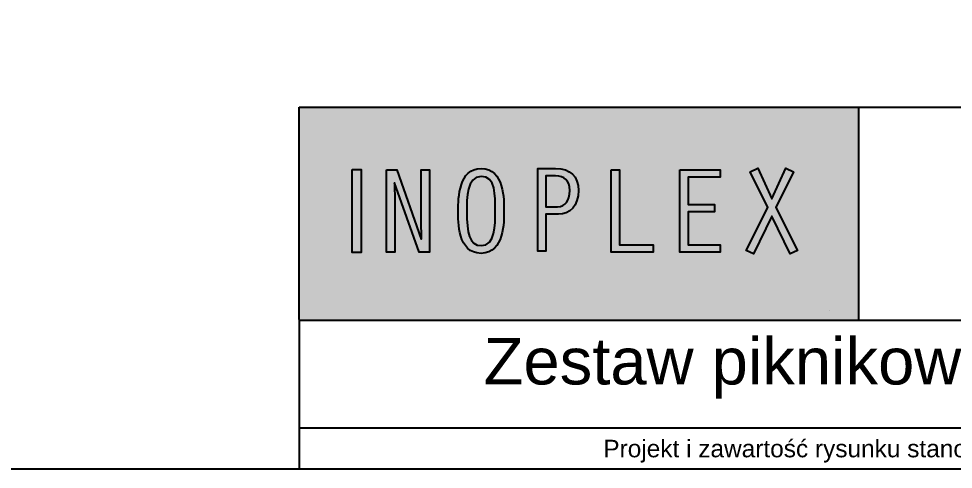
# Model space of a CAD drawing. Header units: millimetres. Extents: x 27531 to 32481, y 14140 to 19587.
# Drawn here: x 30006 to 31610, y 14140 to 14913 of the extents above; entities that cross this region are included whole.
import ezdxf

# ---------------------------------------------------------------- set-up
doc = ezdxf.new("R2010")
doc.units = ezdxf.units.MM
doc.header["$LTSCALE"] = 3
doc.layers.add('LAYER_1', color=7, linetype='Continuous')
doc.styles.get("Standard").update_dxf_attribs({"font": 'arial.ttf'})

msp = doc.modelspace()

# ---------------------------------------------------------------- hatches: boundary and pattern name
h = msp.add_hatch(color=255)
h.dxf.hatch_style = 1
h.paths.add_polyline_path([(31447.2, 14761.3), (30487.1, 14761.3), (30487.1, 14396.7), (30487.1, 14394.9), (31447.2, 14394.9)])
h.paths.add_polyline_path([(31416.9, 14671.6), (31416.9, 14489.4), (31396.7, 14489.4), (31396.7, 14412.5), (30501.9, 14412.5), (30501.9, 14744.5), (31396.7, 14744.5), (31396.7, 14671.6)], flags=16)
h = msp.add_hatch(color=250)
h.dxf.hatch_style = 1
h.paths.add_polyline_path([(31396.7, 14489.4), (30864.3, 14489.4), (30864.3, 14671.6), (31396.7, 14671.6), (31396.7, 14744.5), (30501.9, 14744.5), (30501.9, 14412.5), (31396.7, 14412.5)])
edge = h.paths.add_edge_path(flags=16)
edge.add_spline(control_points=[(30838.8, 14583.3), (30838.8, 14565.4), (30839.4, 14510.4), (30799.5, 14510.4)], knot_values=[0, 0, 0, 0, 1, 1, 1, 1], degree=3, periodic=0)
edge.add_spline(control_points=[(30799.5, 14510.4), (30759.1, 14510.4), (30760.2, 14565), (30760.2, 14583.3)], knot_values=[0, 0, 0, 0, 1, 1, 1, 1], degree=3, periodic=0)
edge.add_spline(control_points=[(30760.2, 14583.3), (30760.2, 14606.6), (30761.6, 14656), (30799.5, 14656)], knot_values=[0, 0, 0, 0, 1, 1, 1, 1], degree=3, periodic=0)
edge.add_spline(control_points=[(30799.5, 14656), (30839.4, 14656), (30838.8, 14602), (30838.8, 14583.3)], knot_values=[0, 0, 0, 0, 1, 1, 1, 1], degree=3, periodic=0)
edge = h.paths.add_edge_path(flags=0)
edge.add_spline(control_points=[(30823.9, 14583.3), (30823.9, 14558.6), (30824.1, 14523.7), (30799.5, 14523.7)], knot_values=[0, 0, 0, 0, 1, 1, 1, 1], degree=3, periodic=0)
edge.add_spline(control_points=[(30799.5, 14523.7), (30779.5, 14523.7), (30775, 14545), (30775, 14583.3)], knot_values=[0, 0, 0, 0, 1, 1, 1, 1], degree=3, periodic=0)
edge.add_spline(control_points=[(30775, 14583.3), (30775, 14604.1), (30774.4, 14642.6), (30799.5, 14642.6)], knot_values=[0, 0, 0, 0, 1, 1, 1, 1], degree=3, periodic=0)
edge.add_spline(control_points=[(30799.5, 14642.6), (30824.6, 14642.6), (30823.9, 14610), (30823.9, 14583.3)], knot_values=[0, 0, 0, 0, 1, 1, 1, 1], degree=3, periodic=0)
h.paths.add_polyline_path([(30710.9, 14512.3), (30693.1, 14512.3), (30651, 14631.7), (30650.6, 14631.3), (30651.2, 14599.2), (30651.2, 14512.3), (30637, 14512.3), (30637, 14654), (30654.8, 14654), (30696.9, 14534.8), (30697.3, 14535.2), (30696.7, 14566.9), (30696.7, 14654), (30710.9, 14654)], flags=16)
h.paths.add_polyline_path([(30593.6, 14511.7), (30578, 14511.7), (30578, 14654.4), (30593.6, 14654.4)], flags=16)
edge = h.paths.add_edge_path(flags=0)
edge.add_spline(control_points=[(30823.9, 14583.3), (30823.9, 14610), (30824.6, 14642.6), (30799.5, 14642.6)], knot_values=[0, 0, 0, 0, 1, 1, 1, 1], degree=3, periodic=0)
edge.add_spline(control_points=[(30799.5, 14642.6), (30774.4, 14642.6), (30775, 14604.1), (30775, 14583.3)], knot_values=[0, 0, 0, 0, 1, 1, 1, 1], degree=3, periodic=0)
edge.add_spline(control_points=[(30775, 14583.3), (30775, 14545), (30779.5, 14523.7), (30799.5, 14523.7)], knot_values=[0, 0, 0, 0, 1, 1, 1, 1], degree=3, periodic=0)
edge.add_spline(control_points=[(30799.5, 14523.7), (30824.1, 14523.7), (30823.9, 14558.6), (30823.9, 14583.3)], knot_values=[0, 0, 0, 0, 1, 1, 1, 1], degree=3, periodic=0)
at = {"true_color": 0x7bad3e}
h = msp.add_hatch(color=75, dxfattribs=at)
h.dxf.hatch_style = 1
h.paths.add_polyline_path([(31416.9, 14671.6), (30864.3, 14671.6), (30864.3, 14489.4), (31416.9, 14489.4)])
h.paths.add_polyline_path([(31342.5, 14515.5), (31329.8, 14509.5), (31298.7, 14574.3), (31267.3, 14509.5), (31254.5, 14515.5), (31291.5, 14589.4), (31261.1, 14650.2), (31274.3, 14656.8), (31298.5, 14603.9), (31322.8, 14656.8), (31335.9, 14650.2), (31305.5, 14589.4)], flags=16)
h.paths.add_polyline_path([(31209.6, 14525), (31209.6, 14512.3), (31140.6, 14512.3), (31140.6, 14654), (31209.6, 14654), (31209.6, 14641.3), (31154.8, 14641.3), (31154.8, 14594.5), (31200.1, 14594.5), (31200.1, 14581.8), (31154.8, 14581.8), (31154.8, 14525)], flags=16)
h.paths.add_polyline_path([(31095.1, 14525), (31095.1, 14512.3), (31022.7, 14512.3), (31022.7, 14654), (31036.9, 14654), (31036.9, 14525)], flags=16)
edge = h.paths.add_edge_path(flags=16)
edge.add_spline(control_points=[(30966.6, 14618.4), (30966.6, 14592.1), (30951.7, 14577.4), (30932.2, 14577.4)], knot_values=[0, 0, 0, 0, 1, 1, 1, 1], degree=3, periodic=0)
edge.add_line((30932.2, 14577.4), (30910.9, 14577.4))
edge.add_line((30910.9, 14577.4), (30910.9, 14514.3))
edge.add_line((30910.9, 14514.3), (30896.7, 14514.3))
edge.add_line((30896.7, 14514.3), (30896.7, 14656.1))
edge.add_line((30896.7, 14656.1), (30927.5, 14656.1))
edge.add_spline(control_points=[(30927.5, 14656.1), (30952.6, 14656.1), (30966.6, 14642.7), (30966.6, 14618.4)], knot_values=[0, 0, 0, 0, 1, 1, 1, 1], degree=3, periodic=0)
edge = h.paths.add_edge_path(flags=0)
edge.add_spline(control_points=[(30951.7, 14618.4), (30951.7, 14600.6), (30944.1, 14590.6), (30930.9, 14590.4)], knot_values=[0, 0, 0, 0, 1, 1, 1, 1], degree=3, periodic=0)
edge.add_line((30930.9, 14590.4), (30910.9, 14590.2))
edge.add_line((30910.9, 14590.2), (30910.9, 14643.3))
edge.add_line((30910.9, 14643.3), (30927.3, 14643.3))
edge.add_spline(control_points=[(30927.3, 14643.3), (30942.6, 14643.3), (30951.7, 14635.9), (30951.7, 14618.4)], knot_values=[0, 0, 0, 0, 1, 1, 1, 1], degree=3, periodic=0)
edge = h.paths.add_edge_path(flags=0)
edge.add_spline(control_points=[(30930.9, 14590.4), (30944.1, 14590.6), (30951.7, 14600.6), (30951.7, 14618.4)], knot_values=[0, 0, 0, 0, 1, 1, 1, 1], degree=3, periodic=0)
edge.add_spline(control_points=[(30951.7, 14618.4), (30951.7, 14635.9), (30942.6, 14643.3), (30927.3, 14643.3)], knot_values=[0, 0, 0, 0, 1, 1, 1, 1], degree=3, periodic=0)
edge.add_line((30927.3, 14643.3), (30910.9, 14643.3))
edge.add_line((30910.9, 14643.3), (30910.9, 14590.2))
edge.add_line((30910.9, 14590.2), (30930.9, 14590.4))
h = msp.add_hatch(color=255)
h.dxf.hatch_style = 1
h.paths.add_polyline_path([(30593.6, 14654.4), (30578, 14654.4), (30578, 14511.7), (30593.6, 14511.7)])
h.paths.add_polyline_path([(30693.1, 14512.3), (30710.9, 14512.3), (30710.9, 14654), (30696.7, 14654), (30696.7, 14566.9), (30697.4, 14533.5), (30654.8, 14654), (30637, 14654), (30637, 14512.3), (30651.2, 14512.3), (30651.2, 14599.2), (30650.5, 14633)])
edge = h.paths.add_edge_path()
edge.add_spline(control_points=[(30799.5, 14656), (30761.6, 14656), (30760.2, 14606.6), (30760.2, 14583.3)], knot_values=[0, 0, 0, 0, 1, 1, 1, 1], degree=3, periodic=0)
edge.add_spline(control_points=[(30760.2, 14583.3), (30760.2, 14565), (30759.1, 14510.4), (30799.5, 14510.4)], knot_values=[0, 0, 0, 0, 1, 1, 1, 1], degree=3, periodic=0)
edge.add_spline(control_points=[(30799.5, 14510.4), (30839.4, 14510.4), (30838.8, 14565.4), (30838.8, 14583.3)], knot_values=[0, 0, 0, 0, 1, 1, 1, 1], degree=3, periodic=0)
edge.add_spline(control_points=[(30838.8, 14583.3), (30838.8, 14602), (30839.4, 14656), (30799.5, 14656)], knot_values=[0, 0, 0, 0, 1, 1, 1, 1], degree=3, periodic=0)
edge = h.paths.add_edge_path(flags=16)
edge.add_spline(control_points=[(30775, 14583.3), (30775, 14604.1), (30774.4, 14642.6), (30799.5, 14642.6)], knot_values=[0, 0, 0, 0, 1, 1, 1, 1], degree=3, periodic=0)
edge.add_spline(control_points=[(30799.5, 14642.6), (30824.6, 14642.6), (30823.9, 14610), (30823.9, 14583.3)], knot_values=[0, 0, 0, 0, 1, 1, 1, 1], degree=3, periodic=0)
edge.add_spline(control_points=[(30823.9, 14583.3), (30823.9, 14558.6), (30824.1, 14523.7), (30799.5, 14523.7)], knot_values=[0, 0, 0, 0, 1, 1, 1, 1], degree=3, periodic=0)
edge.add_spline(control_points=[(30799.5, 14523.7), (30779.5, 14523.7), (30775, 14545), (30775, 14583.3)], knot_values=[0, 0, 0, 0, 1, 1, 1, 1], degree=3, periodic=0)
edge = h.paths.add_edge_path()
edge.add_line((30896.7, 14514.3), (30910.9, 14514.3))
edge.add_line((30910.9, 14514.3), (30910.9, 14577.4))
edge.add_line((30910.9, 14577.4), (30932.2, 14577.4))
edge.add_spline(control_points=[(30932.2, 14577.4), (30951.7, 14577.4), (30966.6, 14592.1), (30966.6, 14618.4)], knot_values=[0, 0, 0, 0, 1, 1, 1, 1], degree=3, periodic=0)
edge.add_spline(control_points=[(30966.6, 14618.4), (30966.6, 14642.7), (30952.6, 14656.1), (30927.5, 14656.1)], knot_values=[0, 0, 0, 0, 1, 1, 1, 1], degree=3, periodic=0)
edge.add_line((30927.5, 14656.1), (30896.7, 14656.1))
edge.add_line((30896.7, 14656.1), (30896.7, 14514.3))
edge = h.paths.add_edge_path(flags=16)
edge.add_line((30910.9, 14643.3), (30931.7, 14643.3))
edge.add_spline(control_points=[(30927.3, 14643.3), (30942.6, 14643.3), (30951.7, 14635.9), (30951.7, 14618.4)], knot_values=[0, 0, 0, 0, 1, 1, 1, 1], degree=3, periodic=0)
edge.add_spline(control_points=[(30951.7, 14618.4), (30951.7, 14600.6), (30944.1, 14590.6), (30930.9, 14590.4)], knot_values=[0, 0, 0, 0, 1, 1, 1, 1], degree=3, periodic=0)
edge.add_line((30930.9, 14590.4), (30910.9, 14590.2))
edge.add_line((30910.9, 14590.2), (30910.9, 14643.3))
h.paths.add_polyline_path([(31022.7, 14512.3), (31095.1, 14512.3), (31095.1, 14525), (31036.9, 14525), (31036.9, 14654), (31022.7, 14654)])
h.paths.add_polyline_path([(31154.8, 14641.3), (31209.6, 14641.3), (31209.6, 14654), (31140.6, 14654), (31140.6, 14512.3), (31209.6, 14512.3), (31209.6, 14525), (31154.8, 14525), (31154.8, 14581.8), (31200.1, 14581.8), (31200.1, 14594.5), (31154.8, 14594.5)])
h.paths.add_polyline_path([(31335.9, 14650.2), (31322.8, 14656.8), (31298.5, 14603.9), (31274.3, 14656.8), (31261.1, 14650.2), (31291.5, 14589.4), (31254.5, 14515.5), (31267.3, 14509.5), (31298.7, 14574.3), (31329.8, 14509.5), (31342.5, 14515.5), (31305.5, 14589.4)])
h = msp.add_hatch(color=255)
h.dxf.hatch_style = 1
edge = h.paths.add_edge_path()
edge.add_line((30896.7, 14514.3), (30910.9, 14514.3))
edge.add_line((30910.9, 14514.3), (30910.9, 14577.4))
edge.add_line((30910.9, 14577.4), (30932.2, 14577.4))
edge.add_spline(control_points=[(30932.2, 14577.4), (30951.7, 14577.4), (30966.6, 14592.1), (30966.6, 14618.4)], knot_values=[0, 0, 0, 0, 1, 1, 1, 1], degree=3, periodic=0)
edge.add_spline(control_points=[(30966.6, 14618.4), (30966.6, 14642.7), (30952.6, 14656.1), (30927.5, 14656.1)], knot_values=[0, 0, 0, 0, 1, 1, 1, 1], degree=3, periodic=0)
edge.add_line((30927.5, 14656.1), (30896.7, 14656.1))
edge.add_line((30896.7, 14656.1), (30896.7, 14514.3))
edge = h.paths.add_edge_path(flags=16)
edge.add_line((30910.9, 14590.2), (30910.9, 14643.3))
edge.add_line((30910.9, 14643.3), (30937.8, 14643.3))
edge.add_spline(control_points=[(30927.3, 14643.3), (30942.6, 14643.3), (30951.7, 14635.9), (30951.7, 14618.4)], knot_values=[0, 0, 0, 0, 1, 1, 1, 1], degree=3, periodic=0)
edge.add_spline(control_points=[(30951.7, 14618.4), (30951.7, 14600.6), (30944.1, 14590.6), (30930.9, 14590.4)], knot_values=[0, 0, 0, 0, 1, 1, 1, 1], degree=3, periodic=0)
edge.add_line((30930.9, 14590.4), (30910.9, 14590.2))
h = msp.add_hatch(color=255)
h.dxf.hatch_style = 1
h.paths.add_polyline_path([(31022.7, 14512.3), (31095.1, 14512.3), (31095.1, 14525), (31036.9, 14525), (31036.9, 14654), (31022.7, 14654)])
h = msp.add_hatch(color=255)
h.dxf.hatch_style = 1
h.paths.add_polyline_path([(31140.6, 14512.3), (31209.6, 14512.3), (31209.6, 14525), (31154.8, 14525), (31154.8, 14581.8), (31200.1, 14581.8), (31200.1, 14594.5), (31154.8, 14594.5), (31154.8, 14641.3), (31209.6, 14641.3), (31209.6, 14654), (31140.6, 14654)])
h = msp.add_hatch(color=255)
h.dxf.hatch_style = 1
h.paths.add_polyline_path([(31291.5, 14589.4), (31254.5, 14515.5), (31267.3, 14509.5), (31298.7, 14574.3), (31329.8, 14509.5), (31342.5, 14515.5), (31305.5, 14589.4), (31335.9, 14650.2), (31322.8, 14656.8), (31298.5, 14603.9), (31274.3, 14656.8), (31261.1, 14650.2)])
h = msp.add_hatch(color=250)
h.dxf.hatch_style = 1
edge = h.paths.add_edge_path()
edge.add_spline(control_points=[(30799.5, 14642.6), (30774.4, 14642.6), (30775, 14604.1), (30775, 14583.3)], knot_values=[0, 0, 0, 0, 1, 1, 1, 1], degree=3, periodic=0)
edge.add_spline(control_points=[(30775, 14583.3), (30775, 14545), (30779.5, 14523.7), (30799.5, 14523.7)], knot_values=[0, 0, 0, 0, 1, 1, 1, 1], degree=3, periodic=0)
edge.add_spline(control_points=[(30799.5, 14523.7), (30824.1, 14523.7), (30823.9, 14558.6), (30823.9, 14583.3)], knot_values=[0, 0, 0, 0, 1, 1, 1, 1], degree=3, periodic=0)
edge.add_spline(control_points=[(30823.9, 14583.3), (30823.9, 14610), (30824.6, 14642.6), (30799.5, 14642.6)], knot_values=[0, 0, 0, 0, 1, 1, 1, 1], degree=3, periodic=0)
h = msp.add_hatch(color=75, dxfattribs=at)
h.dxf.hatch_style = 1
edge = h.paths.add_edge_path()
edge.add_line((30910.9, 14590.2), (30930.9, 14590.4))
edge.add_spline(control_points=[(30930.9, 14590.4), (30944.1, 14590.6), (30951.7, 14600.6), (30951.7, 14618.4)], knot_values=[0, 0, 0, 0, 1, 1, 1, 1], degree=3, periodic=0)
edge.add_spline(control_points=[(30951.7, 14618.4), (30951.7, 14635.9), (30942.6, 14643.3), (30927.3, 14643.3)], knot_values=[0, 0, 0, 0, 1, 1, 1, 1], degree=3, periodic=0)
edge.add_line((30927.3, 14643.3), (30910.9, 14643.3))
edge.add_line((30910.9, 14643.3), (30910.9, 14590.2))

# ---------------------------------------------------------------- linework, layer by layer
for p, q in [((30487.1, 14761.3), (32481, 14761.3)), ((30487.1, 14396.7), (30487.1, 14761.3)), ((31447.2, 14761.3), (31447.2, 14394.9)), ((30487.1, 14396.7), (30487.1, 14139.6)), ((32481, 14394.9), (30487.1, 14394.9)), ((32480.8, 14210.1), (30487.1, 14210.1))]:
    msp.add_line(p, q)
msp.add_lwpolyline([(27530.6, 19587.1), (32481, 19587.1), (32481, 14139.6), (27530.6, 14139.6)], close=True)
at = {"layer": 'LAYER_1'}
msp.add_line((31396.7, 14412.5), (31396.7, 14412.5), dxfattribs=at)
at = {"layer": 'LAYER_1', "color": 255}
for points in [[(30578, 14654.4), (30593.6, 14654.4), (30593.6, 14511.7), (30578, 14511.7), (30578, 14654.4), (30578, 14654.4)], [(30637, 14654), (30654.8, 14654), (30696.9, 14534.8), (30697.3, 14535.2), (30696.7, 14566.9), (30696.7, 14654), (30710.9, 14654), (30710.9, 14512.3), (30693.1, 14512.3), (30651, 14631.7), (30650.6, 14631.3), (30651.2, 14599.2), (30651.2, 14512.3), (30637, 14512.3), (30637, 14654), (30637, 14654)], [(30910.9, 14514.3), (30896.7, 14514.3), (30896.7, 14656.1), (30927.5, 14656.1)], [(31022.7, 14654), (31036.9, 14654), (31036.9, 14525), (31095.1, 14525), (31095.1, 14512.3), (31022.7, 14512.3), (31022.7, 14654), (31022.7, 14654)], [(31140.6, 14654), (31209.6, 14654), (31209.6, 14641.3), (31154.8, 14641.3), (31154.8, 14594.5), (31200.1, 14594.5), (31200.1, 14581.8), (31154.8, 14581.8), (31154.8, 14525), (31209.6, 14525), (31209.6, 14512.3), (31140.6, 14512.3), (31140.6, 14654), (31140.6, 14654)], [(31267.3, 14509.5), (31254.5, 14515.5), (31291.5, 14589.4), (31261.1, 14650.2), (31274.3, 14656.8), (31298.5, 14603.9), (31322.8, 14656.8), (31335.9, 14650.2), (31305.5, 14589.4), (31342.5, 14515.5), (31329.8, 14509.5), (31298.7, 14574.3), (31267.3, 14509.5), (31267.3, 14509.5)], [(30927.3, 14643.3), (30910.9, 14643.3), (30910.9, 14590.2), (30910.9, 14590.2)], [(30910.9, 14590.2), (30930.9, 14590.4)], [(30932.2, 14577.4), (30910.9, 14577.4), (30910.9, 14514.3), (30910.9, 14514.3)]]:
    msp.add_lwpolyline(points, dxfattribs=at)
for points in [[(30760.2, 14583.3), (30760.2, 14606.6), (30761.6, 14656), (30799.5, 14656)], [(30799.5, 14656), (30839.4, 14656), (30838.8, 14602), (30838.8, 14583.3)], [(30927.5, 14656.1), (30952.6, 14656.1), (30966.6, 14642.7), (30966.6, 14618.4)], [(30799.5, 14642.6), (30774.4, 14642.6), (30775, 14604.1), (30775, 14583.3)], [(30823.9, 14583.3), (30823.9, 14610), (30824.6, 14642.6), (30799.5, 14642.6)], [(30951.7, 14618.4), (30951.7, 14635.9), (30942.6, 14643.3), (30927.3, 14643.3)], [(30930.9, 14590.4), (30944.1, 14590.6), (30951.7, 14600.6), (30951.7, 14618.4)], [(30966.6, 14618.4), (30966.6, 14592.1), (30951.7, 14577.4), (30932.2, 14577.4)], [(30799.5, 14510.4), (30759.1, 14510.4), (30760.2, 14565), (30760.2, 14583.3)], [(30775, 14583.3), (30775, 14545), (30779.5, 14523.7), (30799.5, 14523.7)], [(30799.5, 14523.7), (30824.1, 14523.7), (30823.9, 14558.6), (30823.9, 14583.3)], [(30838.8, 14583.3), (30838.8, 14565.4), (30839.4, 14510.4), (30799.5, 14510.4)]]:
    msp.add_open_spline(points, degree=3, dxfattribs=at)

# ---------------------------------------------------------------- texts
at = {"attachment_point": 5}
for s, width, gutter_width, heights, insert, char_height in [('Zestaw piknikowy PZ.18.02', 1993.895, 1, [0], (31484.1, 14313.2), 80), ('Projekt i zawartość rysunku stanowi własność firmy INOPLEX ', 1800.088, 12.5, [70.5], (31581, 14170.7), 30)]:
    msp.add_mtext_dynamic_manual_height_columns(s, width=width, gutter_width=gutter_width, heights=heights, dxfattribs=dict(at, insert=insert, char_height=char_height))

doc.saveas('drawing.dxf')
